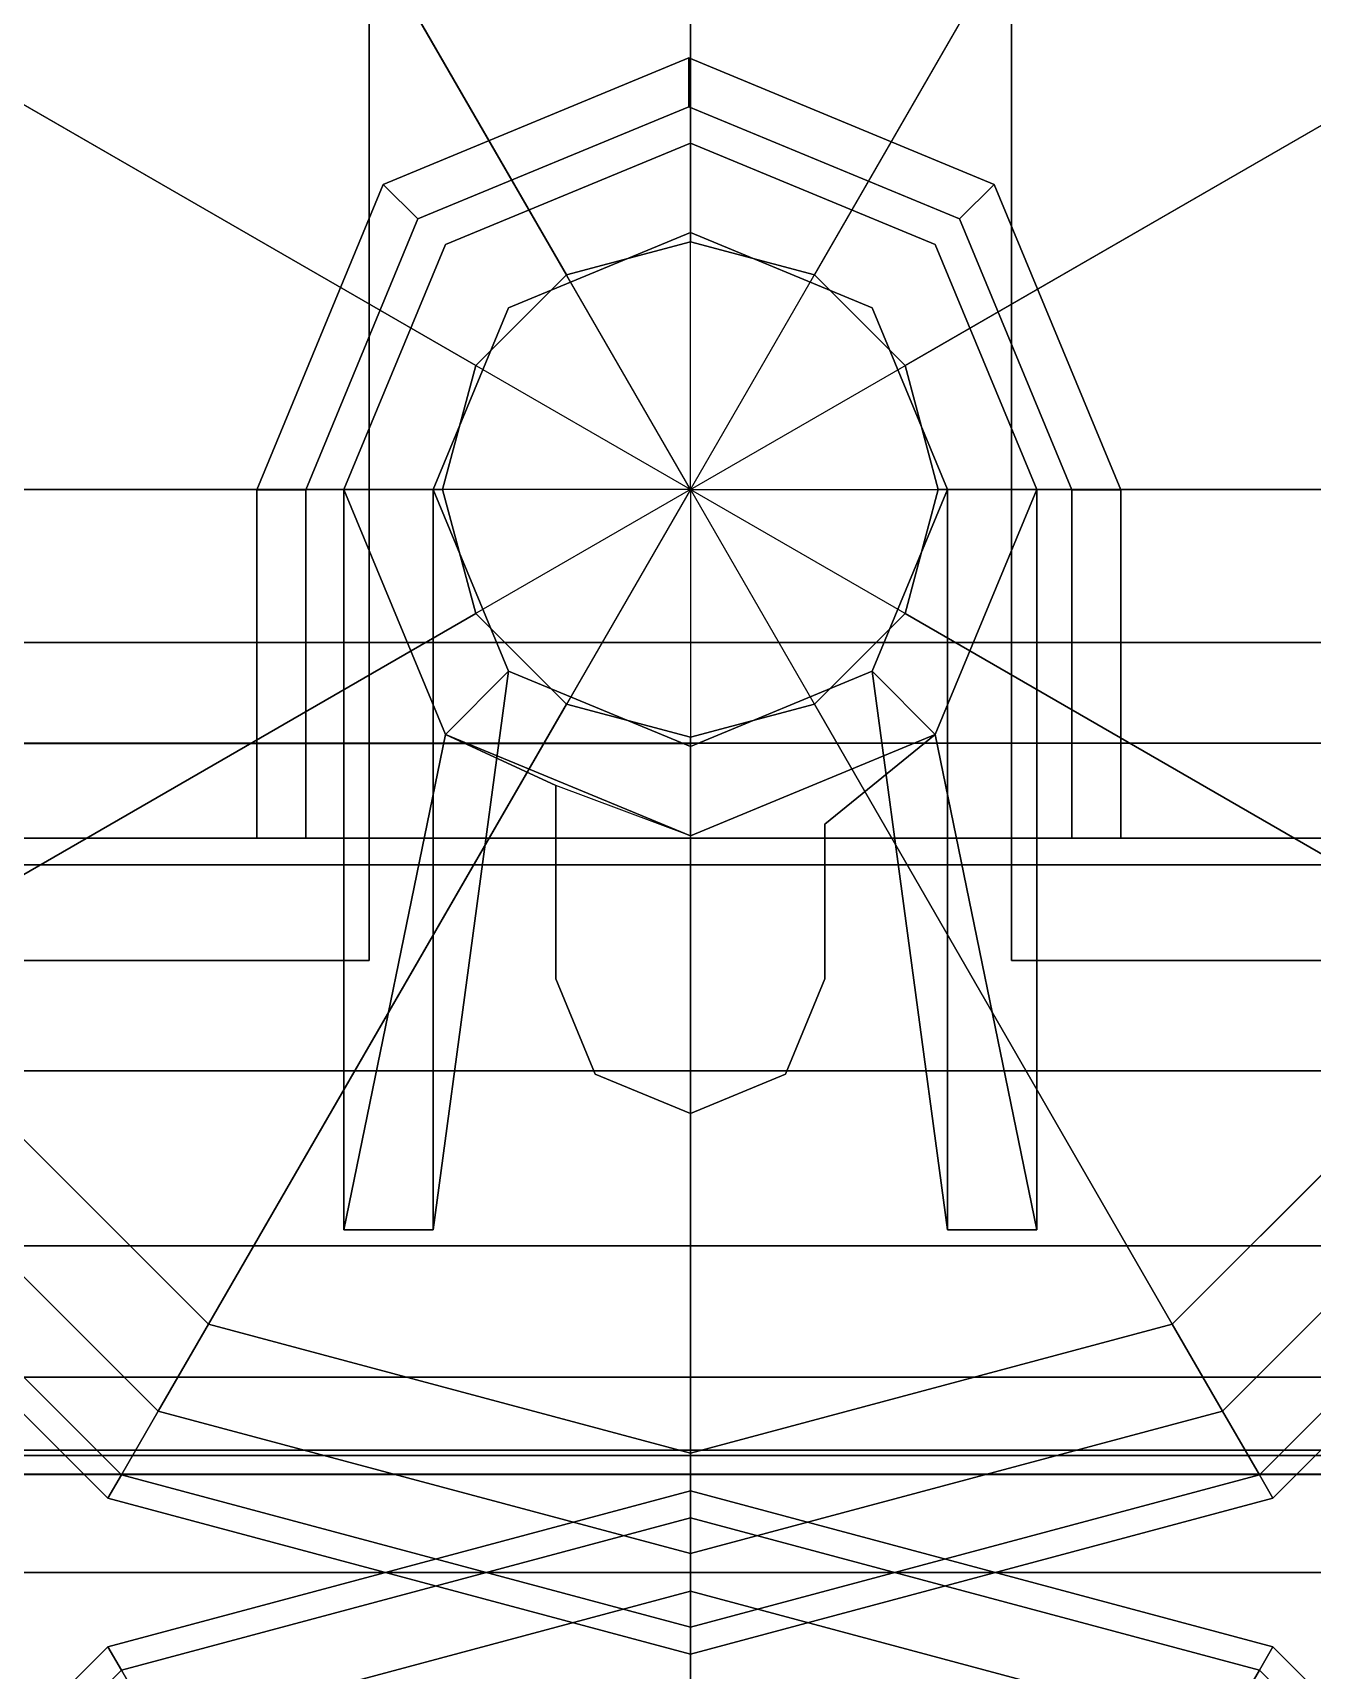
# Model space of a CAD drawing. Extents: x -170 to 1783, y -20 to 1205.
# Drawn here: x 170.378 to 171.424, y 807.182 to 808.521 of the extents above; entities that cross this region are included whole.
import ezdxf

# ---------------------------------------------------------------- set-up
doc = ezdxf.new("R2010")
doc.units = 0
doc.header["$LTSCALE"] = 96
doc.header["$MEASUREMENT"] = 0
for name, color, linetype in [('A-FURN-3-PANEL-GLIDE', 7, 'Continuous'), ('A-FURN-3-PANEL-GLIDE-HOUSING', 7, 'Continuous'), ('A-FURN-3-PANEL-RACE', 7, 'Continuous'), ('A-FURN-3-PANEL-SIDE1', 7, 'Continuous'), ('A-FURN-3-PANEL-TOPCAP', 7, 'Continuous'), ('A-FURN-3-PANEL-TRIM', 7, 'Continuous'), ('A-FURN-P-PNLS', 7, 'Continuous'), ('MAIN_PANEL', 7, 'Continuous')]:
    doc.layers.add(name, color=color, linetype=linetype)

# ---------------------------------------------------------------- blocks, each defined once
blk = doc.blocks.new('EC-EFN-456')
at = {"layer": 'A-FURN-3-PANEL-GLIDE', "color": 20, "linetype": 'Continuous'}
for points in [[(0.0798, 1.4649, 0.2464), (0.0608, 1.4759, 0.1642), (0.4091, 1.8242, 0.1642), (0.4201, 1.8052, 0.2464)], [(0.0608, 1.4759, 0.1642), (0.0798, 1.4649, 0.0821), (0.4201, 1.8052, 0.0821), (0.4091, 1.8242, 0.1642)], [(0.1319, 1.4348, 0.3065), (0.0798, 1.4649, 0.2464), (0.4201, 1.8052, 0.2464), (0.4502, 1.7531, 0.3065)], [(0.0798, 1.4649, 0.0821), (0.1319, 1.4348, 0.022), (0.4502, 1.7531, 0.022), (0.4201, 1.8052, 0.0821)], [(-0.0447, 1, 0.2464), (-0.0668, 1, 0.1642), (0.0608, 1.4759, 0.1642), (0.0798, 1.4649, 0.2464)], [(-0.0668, 1, 0.1642), (-0.0447, 1, 0.0821), (0.0798, 1.4649, 0.0821), (0.0608, 1.4759, 0.1642)], [(0.0154, 1, 0.3065), (-0.0447, 1, 0.2464), (0.0798, 1.4649, 0.2464), (0.1319, 1.4348, 0.3065)], [(-0.0447, 1, 0.0821), (0.0154, 1, 0.022), (0.1319, 1.4348, 0.022), (0.0798, 1.4649, 0.0821)], [(0.0975, 1, 0.3285), (0.0154, 1, 0.3065), (0.1319, 1.4348, 0.3065), (0.203, 1.3937, 0.3285)], [(0.0154, 1, 0.022), (0.0975, 1), (0.203, 1.3937), (0.1319, 1.4348, 0.022)], [(0.0798, 0.5351, 0.2464), (0.0608, 0.5241, 0.1642), (-0.0668, 1, 0.1642), (-0.0447, 1, 0.2464)], [(0.0608, 0.5241, 0.1642), (0.0798, 0.5351, 0.0821), (-0.0447, 1, 0.0821), (-0.0668, 1, 0.1642)], [(0.1319, 0.5652, 0.3065), (0.0798, 0.5351, 0.2464), (-0.0447, 1, 0.2464), (0.0154, 1, 0.3065)], [(0.0798, 0.5351, 0.0821), (0.1319, 0.5652, 0.022), (0.0154, 1, 0.022), (-0.0447, 1, 0.0821)], [(0.203, 0.6063, 0.3285), (0.1319, 0.5652, 0.3065), (0.0154, 1, 0.3065), (0.0975, 1, 0.3285)], [(0.1319, 0.5652, 0.022), (0.203, 0.6063), (0.0975, 1), (0.0154, 1, 0.022)], [(0.4502, 0.2469, 0.3065), (0.4201, 0.1948, 0.2464), (0.0798, 0.5351, 0.2464), (0.1319, 0.5652, 0.3065)], [(0.4201, 0.1948, 0.0821), (0.4502, 0.2469, 0.022), (0.1319, 0.5652, 0.022), (0.0798, 0.5351, 0.0821)], [(0.4201, 0.1948, 0.2464), (0.4091, 0.1758, 0.1642), (0.0608, 0.5241, 0.1642), (0.0798, 0.5351, 0.2464)], [(0.4091, 0.1758, 0.1642), (0.4201, 0.1948, 0.0821), (0.0798, 0.5351, 0.0821), (0.0608, 0.5241, 0.1642)]]:
    blk.add_3dface(points, dxfattribs=at)
at = {"layer": 'A-FURN-P-PNLS', "color": 60, "linetype": 'Continuous'}
blk.add_line((0, 0), (0, 2), dxfattribs=at)
blk = doc.blocks.new('EC-EFN-244')
at = {"layer": 'A-FURN-3-PANEL-GLIDE', "color": 20, "linetype": 'Continuous'}
for points in [[(23.5799, 1.8052, 0.2464), (23.5909, 1.8242, 0.1642), (23.9392, 1.4759, 0.1642), (23.9202, 1.4649, 0.2464)], [(23.5909, 1.8242, 0.1642), (23.5799, 1.8052, 0.0821), (23.9202, 1.4649, 0.0821), (23.9392, 1.4759, 0.1642)], [(23.5498, 1.7531, 0.3065), (23.5799, 1.8052, 0.2464), (23.9202, 1.4649, 0.2464), (23.8681, 1.4348, 0.3065)], [(23.5799, 1.8052, 0.0821), (23.5498, 1.7531, 0.022), (23.8681, 1.4348, 0.022), (23.9202, 1.4649, 0.0821)], [(23.0137, 1.1754, 0.3285), (22.7213, 1.682, 0.3285), (23.115, 1.7875, 0.3285), (23.115, 1.2025, 0.3285)], [(23.115, 1.2025, 0.3285), (23.115, 1.7875, 0.3285), (23.5088, 1.682, 0.3285), (23.2163, 1.1754, 0.3285)], [(23.5088, 1.682, 0.3285), (23.5498, 1.7531, 0.3065), (23.8681, 1.4348, 0.3065), (23.797, 1.3937, 0.3285)], [(23.5498, 1.7531, 0.022), (23.5088, 1.682), (23.797, 1.3937), (23.8681, 1.4348, 0.022)], [(22.9396, 1.1013, 0.3285), (22.433, 1.3937, 0.3285), (22.7213, 1.682, 0.3285), (23.0137, 1.1754, 0.3285)], [(23.2163, 1.1754, 0.3285), (23.5088, 1.682, 0.3285), (23.797, 1.3937, 0.3285), (23.2904, 1.1013, 0.3285)], [(23.9202, 1.4649, 0.2464), (23.9392, 1.4759, 0.1642), (24.0668, 1, 0.1642), (24.0447, 1, 0.2464)], [(23.9392, 1.4759, 0.1642), (23.9202, 1.4649, 0.0821), (24.0447, 1, 0.0821), (24.0668, 1, 0.1642)], [(23.8681, 1.4348, 0.3065), (23.9202, 1.4649, 0.2464), (24.0447, 1, 0.2464), (23.9846, 1, 0.3065)], [(23.9202, 1.4649, 0.0821), (23.8681, 1.4348, 0.022), (23.9846, 1, 0.022), (24.0447, 1, 0.0821)], [(23.797, 1.3937, 0.3285), (23.8681, 1.4348, 0.3065), (23.9846, 1, 0.3065), (23.9025, 1, 0.3285)], [(23.8681, 1.4348, 0.022), (23.797, 1.3937), (23.9025, 1), (23.9846, 1, 0.022)], [(22.9125, 1, 0.3285), (22.3275, 1, 0.3285), (22.433, 1.3937, 0.3285), (22.9396, 1.1013, 0.3285)], [(23.2904, 1.1013, 0.3285), (23.797, 1.3937, 0.3285), (23.9025, 1, 0.3285), (23.3175, 1, 0.3285)], [(23.0137, 1.1754, 3.5747), (23.0137, 1.1754, 0.3285), (23.115, 1.2025, 0.3285), (23.115, 1.2025, 3.5747)], [(23.115, 1.2025, 3.5747), (23.115, 1.2025, 0.3285), (23.2163, 1.1754, 0.3285), (23.2163, 1.1754, 3.5747)], [(22.9396, 1.1013, 3.5747), (22.9396, 1.1013, 0.3285), (23.0137, 1.1754, 0.3285), (23.0137, 1.1754, 3.5747)], [(23.2163, 1.1754, 3.5747), (23.2163, 1.1754, 0.3285), (23.2904, 1.1013, 0.3285), (23.2904, 1.1013, 3.5747)], [(22.9125, 1, 3.5747), (22.9125, 1, 0.3285), (22.9396, 1.1013, 0.3285), (22.9396, 1.1013, 3.5747)], [(23.2904, 1.1013, 3.5747), (23.2904, 1.1013, 0.3285), (23.3175, 1, 0.3285), (23.3175, 1, 3.5747)], [(22.9396, 0.8988, 0.3285), (22.433, 0.6063, 0.3285), (22.3275, 1, 0.3285), (22.9125, 1, 0.3285)], [(22.9396, 0.8988, 3.5747), (22.9396, 0.8988, 0.3285), (22.9125, 1, 0.3285), (22.9125, 1, 3.5747)], [(23.3175, 1, 3.5747), (23.3175, 1, 0.3285), (23.2904, 0.8988, 0.3285), (23.2904, 0.8988, 3.5747)], [(23.3175, 1, 0.3285), (23.9025, 1, 0.3285), (23.797, 0.6063, 0.3285), (23.2904, 0.8988, 0.3285)], [(23.9025, 1, 0.3285), (23.9846, 1, 0.3065), (23.8681, 0.5652, 0.3065), (23.797, 0.6063, 0.3285)], [(23.9846, 1, 0.022), (23.9025, 1), (23.797, 0.6063), (23.8681, 0.5652, 0.022)], [(23.9846, 1, 0.3065), (24.0447, 1, 0.2464), (23.9202, 0.5351, 0.2464), (23.8681, 0.5652, 0.3065)], [(24.0447, 1, 0.0821), (23.9846, 1, 0.022), (23.8681, 0.5652, 0.022), (23.9202, 0.5351, 0.0821)], [(24.0447, 1, 0.2464), (24.0668, 1, 0.1642), (23.9392, 0.5241, 0.1642), (23.9202, 0.5351, 0.2464)], [(24.0668, 1, 0.1642), (24.0447, 1, 0.0821), (23.9202, 0.5351, 0.0821), (23.9392, 0.5241, 0.1642)], [(23.0137, 0.8246, 0.3285), (22.7213, 0.318, 0.3285), (22.433, 0.6063, 0.3285), (22.9396, 0.8988, 0.3285)], [(23.0137, 0.8246, 3.5747), (23.0137, 0.8246, 0.3285), (22.9396, 0.8988, 0.3285), (22.9396, 0.8988, 3.5747)], [(23.2904, 0.8988, 3.5747), (23.2904, 0.8988, 0.3285), (23.2163, 0.8246, 0.3285), (23.2163, 0.8246, 3.5747)], [(23.2904, 0.8988, 0.3285), (23.797, 0.6063, 0.3285), (23.5088, 0.318, 0.3285), (23.2163, 0.8246, 0.3285)], [(23.115, 0.7975, 0.3285), (23.115, 0.2125, 0.3285), (22.7213, 0.318, 0.3285), (23.0137, 0.8246, 0.3285)], [(23.115, 0.7975, 3.5747), (23.115, 0.7975, 0.3285), (23.0137, 0.8246, 0.3285), (23.0137, 0.8246, 3.5747)], [(23.2163, 0.8246, 3.5747), (23.2163, 0.8246, 0.3285), (23.115, 0.7975, 0.3285), (23.115, 0.7975, 3.5747)], [(23.2163, 0.8246, 0.3285), (23.5088, 0.318, 0.3285), (23.115, 0.2125, 0.3285), (23.115, 0.7975, 0.3285)], [(23.797, 0.6063, 0.3285), (23.8681, 0.5652, 0.3065), (23.5498, 0.2469, 0.3065), (23.5088, 0.318, 0.3285)], [(23.8681, 0.5652, 0.022), (23.797, 0.6063), (23.5088, 0.318), (23.5498, 0.2469, 0.022)], [(23.8681, 0.5652, 0.3065), (23.9202, 0.5351, 0.2464), (23.5799, 0.1948, 0.2464), (23.5498, 0.2469, 0.3065)], [(23.9202, 0.5351, 0.0821), (23.8681, 0.5652, 0.022), (23.5498, 0.2469, 0.022), (23.5799, 0.1948, 0.0821)], [(23.9202, 0.5351, 0.2464), (23.9392, 0.5241, 0.1642), (23.5909, 0.1758, 0.1642), (23.5799, 0.1948, 0.2464)], [(23.9392, 0.5241, 0.1642), (23.9202, 0.5351, 0.0821), (23.5799, 0.1948, 0.0821), (23.5909, 0.1758, 0.1642)]]:
    blk.add_3dface(points, dxfattribs=at)
at = {"layer": 'A-FURN-3-PANEL-GLIDE', "color": 20, "linetype": 'Continuous', "invisible_edges": 12}
for points in [[(23.115, 1), (23.115, 1.7875), (22.7213, 1.682)], [(23.115, 1), (23.5088, 1.682), (23.115, 1.7875)], [(23.115, 1), (22.7213, 1.682), (22.433, 1.3937)], [(23.115, 1), (23.797, 1.3937), (23.5088, 1.682)], [(23.115, 1), (22.433, 1.3937), (22.3275, 1)], [(23.115, 1), (23.9025, 1), (23.797, 1.3937)], [(23.115, 1), (22.3275, 1), (22.433, 0.6063)], [(23.115, 1), (22.433, 0.6063), (22.7213, 0.318)], [(23.115, 1), (22.7213, 0.318), (23.115, 0.2125)], [(23.115, 1), (23.115, 0.2125), (23.5088, 0.318)], [(23.115, 1), (23.5088, 0.318), (23.797, 0.6063)], [(23.115, 1), (23.797, 0.6063), (23.9025, 1)]]:
    blk.add_3dface(points, dxfattribs=at)
at = {"layer": 'A-FURN-3-PANEL-GLIDE-HOUSING', "color": 40, "linetype": 'Continuous'}
for points in [[(23.1152, 1.3517, 3.6147), (22.8656, 1.2483, 3.6147), (22.8656, 1.2483, 4.1997), (23.1152, 1.3517, 4.1997)], [(23.1152, 1.3517, 4.1997), (22.8656, 1.2483, 4.1997), (22.8939, 1.22, 4.2397), (23.1152, 1.3117, 4.2397)], [(23.1152, 1.3117, 3.5747), (22.8939, 1.22, 3.5747), (22.8656, 1.2483, 3.6147), (23.1152, 1.3517, 3.6147)], [(23.1152, 1.3517, 4.1997), (23.1152, 1.3117, 4.2397), (23.4, 1.3117, 4.2397), (23.4, 1.3517, 4.1997)], [(23.1152, 1.3517, 4.1997), (23.4, 1.3517, 4.1997), (23.4, 1.3517, 3.6147), (23.1152, 1.3517, 3.6147)], [(23.1152, 1.3117, 3.5747), (23.1152, 1.3517, 3.6147), (23.4, 1.3517, 3.6147), (23.4, 1.3117, 3.5747)], [(23.115, 1.283, 3.5747), (22.9149, 1.2001, 3.5747), (22.9149, 1.2001, 1.7347), (23.115, 1.283, 1.7347)], [(23.3151, 1.2001, 2.2447), (23.72, 1.283, 3.3867), (23.72, 1.283, 3.5747), (23.115, 1.283, 3.5747)], [(23.3151, 1.2001, 2.2447), (23.115, 1.283, 3.5747), (23.115, 1.283, 1.7347), (23.3151, 1.2001, 1.7347)], [(23.72, 1.21, 3.3867), (23.72, 1.283, 3.3867), (23.3151, 1.2001, 2.2447), (23.2635, 1.1485, 2.2447)], [(23.72, 1.21, 3.3867), (23.72, 1.21, 3.5747), (23.72, 1.283, 3.5747), (23.72, 1.283, 3.3867)], [(22.8656, 1.2483, 3.6147), (22.7622, 0.9987, 3.6147), (22.7622, 0.9987, 4.1997), (22.8656, 1.2483, 4.1997)], [(22.8656, 1.2483, 4.1997), (22.7622, 0.9987, 4.1997), (22.8022, 0.9987, 4.2397), (22.8939, 1.22, 4.2397)], [(22.8939, 1.22, 3.5747), (22.8022, 0.9987, 3.5747), (22.7622, 0.9987, 3.6147), (22.8656, 1.2483, 3.6147)], [(23.115, 1.21, 1.7347), (22.9665, 1.1485, 1.7347), (22.9665, 1.1485, 3.5747), (23.115, 1.21, 3.5747)], [(23.115, 1.21, 3.5747), (23.72, 1.21, 3.5747), (23.72, 1.21, 3.3867), (23.2635, 1.1485, 2.2447)], [(23.2635, 1.1485, 1.7347), (23.115, 1.21, 1.7347), (23.115, 1.21, 3.5747), (23.2635, 1.1485, 2.2447)], [(22.9149, 1.2001, 3.5747), (22.832, 1, 3.5747), (22.832, 1, 1.7347), (22.9149, 1.2001, 1.7347)], [(23.3151, 1.2001, 1.7347), (23.3884, 1.11, 1.7347), (23.3884, 1.11, 2.2447), (23.3151, 1.2001, 2.2447)], [(23.398, 1, 1.7347), (23.3151, 1.2001, 1.7347), (23.3151, 1.2001, 2.2447), (23.398, 1, 2.2447)], [(22.9665, 1.1485, 1.7347), (22.905, 1, 1.7347), (22.905, 1, 3.5747), (22.9665, 1.1485, 3.5747)], [(23.325, 1, 1.7347), (23.2635, 1.1485, 1.7347), (23.2635, 1.1485, 2.2447), (23.325, 1, 2.2447)], [(23.3884, 1.11, 2.2447), (23.3884, 1.11, 1.7347), (23.515, 1.11, 1.7347), (23.515, 1.11, 2.2447)], [(23.5928, 1.0778, 2.2447), (23.515, 1.11, 2.2447), (23.515, 1.11, 1.7347), (23.5928, 1.0778, 1.7347)], [(23.625, 1, 2.2447), (23.5928, 1.0778, 2.2447), (23.5928, 1.0778, 1.7347), (23.625, 1, 1.7347)], [(22.7622, 0.9987, 3.6147), (22.8656, 0.7491, 3.6147), (22.8656, 0.7491, 4.1997), (22.7622, 0.9987, 4.1997)], [(22.7622, 0.9987, 4.1997), (22.8656, 0.7491, 4.1997), (22.8939, 0.7773, 4.2397), (22.8022, 0.9987, 4.2397)], [(22.8022, 0.9987, 3.5747), (22.8939, 0.7773, 3.5747), (22.8656, 0.7491, 3.6147), (22.7622, 0.9987, 3.6147)], [(22.832, 1, 3.5747), (22.9149, 0.7999, 3.5747), (22.9149, 0.7999, 1.7347), (22.832, 1, 1.7347)], [(22.905, 1, 1.7347), (22.9665, 0.8515, 1.7347), (22.9665, 0.8515, 3.5747), (22.905, 1, 3.5747)], [(23.2635, 0.8515, 1.7347), (23.325, 1, 1.7347), (23.325, 1, 2.2447), (23.2635, 0.8515, 2.2447)], [(23.3151, 0.7999, 1.7347), (23.398, 1, 1.7347), (23.398, 1, 2.2447), (23.3151, 0.7999, 2.2447)], [(23.3151, 0.7999, 2.2447), (23.398, 1, 2.2447), (23.3568, 0.89, 2.2447)], [(23.5928, 0.9222, 2.2447), (23.625, 1, 2.2447), (23.625, 1, 1.7347), (23.5928, 0.9222, 1.7347)], [(23.515, 0.89, 2.2447), (23.5928, 0.9222, 2.2447), (23.5928, 0.9222, 1.7347), (23.515, 0.89, 1.7347)], [(23.3568, 0.89, 1.7347), (23.3151, 0.7999, 1.7347), (23.3151, 0.7999, 2.2447), (23.3568, 0.89, 2.2447)], [(23.515, 0.89, 1.7347), (23.3568, 0.89, 1.7347), (23.3568, 0.89, 2.2447), (23.515, 0.89, 2.2447)], [(22.9665, 0.8515, 1.7347), (23.115, 0.79, 1.7347), (23.115, 0.79, 3.5747), (22.9665, 0.8515, 3.5747)], [(23.72, 0.79, 3.3867), (23.72, 0.79, 3.5747), (23.115, 0.79, 3.5747), (23.2635, 0.8515, 2.2447)], [(23.115, 0.79, 1.7347), (23.2635, 0.8515, 1.7347), (23.2635, 0.8515, 2.2447), (23.115, 0.79, 3.5747)], [(23.72, 0.717, 3.3867), (23.72, 0.79, 3.3867), (23.2635, 0.8515, 2.2447), (23.3151, 0.7999, 2.2447)], [(22.9149, 0.7999, 3.5747), (23.115, 0.717, 3.5747), (23.115, 0.717, 1.7347), (22.9149, 0.7999, 1.7347)], [(23.3151, 0.7999, 2.2447), (23.115, 0.717, 3.5747), (23.72, 0.717, 3.5747), (23.72, 0.717, 3.3867)], [(23.115, 0.717, 3.5747), (23.3151, 0.7999, 2.2447), (23.3151, 0.7999, 1.7347), (23.115, 0.717, 1.7347)], [(23.72, 0.79, 3.5747), (23.72, 0.79, 3.3867), (23.72, 0.717, 3.3867), (23.72, 0.717, 3.5747)], [(22.8656, 0.7491, 4.1997), (23.1152, 0.6457, 4.1997), (23.1152, 0.6857, 4.2397), (22.8939, 0.7773, 4.2397)], [(22.8939, 0.7773, 3.5747), (23.1152, 0.6857, 3.5747), (23.1152, 0.6457, 3.6147), (22.8656, 0.7491, 3.6147)], [(22.8656, 0.7491, 3.6147), (23.1152, 0.6457, 3.6147), (23.1152, 0.6457, 4.1997), (22.8656, 0.7491, 4.1997)], [(23.4, 0.6457, 4.1997), (23.4, 0.6857, 4.2397), (23.1152, 0.6857, 4.2397), (23.1152, 0.6457, 4.1997)], [(23.4, 0.6857, 3.5747), (23.4, 0.6457, 3.6147), (23.1152, 0.6457, 3.6147), (23.1152, 0.6857, 3.5747)], [(23.4, 0.6457, 3.6147), (23.4, 0.6457, 4.1997), (23.1152, 0.6457, 4.1997), (23.1152, 0.6457, 3.6147)]]:
    blk.add_3dface(points, dxfattribs=at)
for points, invisible_edges in [([(22.8939, 1.22, 4.2397), (22.8939, 0.7773, 4.2397), (23.1152, 0.6857, 4.2397), (23.1152, 1.3117, 4.2397)], 5), ([(23.1152, 1.3117, 3.5747), (23.115, 1.283, 3.5747), (22.9149, 1.2001, 3.5747), (22.8939, 1.22, 3.5747)], 5), ([(23.4, 1.3117, 3.5747), (23.3998, 1.283, 3.5747), (23.115, 1.283, 3.5747), (23.1152, 1.3117, 3.5747)], 4), ([(23.4, 1.3117, 4.2397), (23.1152, 1.3117, 4.2397), (23.1152, 0.6857, 4.2397), (23.4, 0.6857, 4.2397)], 2), ([(23.115, 1.283, 1.7347), (22.9149, 1.2001, 1.7347), (22.9665, 1.1485, 1.7347), (23.115, 1.21, 1.7347)], 10), ([(23.115, 1.283, 3.5747), (23.115, 1.21, 3.5747), (22.9665, 1.1485, 3.5747), (22.9149, 1.2001, 3.5747)], 5), ([(23.3151, 1.2001, 1.7347), (23.115, 1.283, 1.7347), (23.115, 1.21, 1.7347), (23.2635, 1.1485, 1.7347)], 10), ([(23.72, 1.283, 3.5747), (23.72, 1.21, 3.5747), (23.115, 1.21, 3.5747), (23.115, 1.283, 3.5747)], 4), ([(22.8939, 1.22, 3.5747), (22.9149, 1.2001, 3.5747), (22.832, 1, 3.5747), (22.8022, 0.9987, 3.5747)], 5), ([(22.8022, 0.9987, 4.2397), (22.8939, 0.7773, 4.2397), (22.8939, 1.22, 4.2397)], 2), ([(22.9149, 1.2001, 1.7347), (22.832, 1, 1.7347), (22.905, 1, 1.7347), (22.9665, 1.1485, 1.7347)], 10), ([(22.9149, 1.2001, 3.5747), (22.9665, 1.1485, 3.5747), (22.905, 1, 3.5747), (22.832, 1, 3.5747)], 5), ([(23.325, 1, 1.7347), (23.398, 1, 1.7347), (23.3151, 1.2001, 1.7347), (23.2635, 1.1485, 1.7347)], 5), ([(23.398, 1, 2.2447), (23.325, 1, 2.2447), (23.2635, 1.1485, 2.2447), (23.3151, 1.2001, 2.2447)], 9), ([(23.398, 1, 1.7347), (23.3884, 1.11, 1.7347), (23.3151, 1.2001, 1.7347)], 1), ([(23.398, 1, 2.2447), (23.3151, 1.2001, 2.2447), (23.3884, 1.11, 2.2447)], 13), ([(23.398, 1, 1.7347), (23.515, 1.11, 1.7347), (23.3884, 1.11, 1.7347)], 13), ([(23.398, 1, 2.2447), (23.3884, 1.11, 2.2447), (23.515, 1.11, 2.2447)], 13), ([(23.398, 1, 1.7347), (23.515, 0.89, 1.7347), (23.515, 1.11, 1.7347)], 15), ([(23.398, 1, 2.2447), (23.515, 1.11, 2.2447), (23.515, 0.89, 2.2447)], 15), ([(23.515, 0.89, 1.7347), (23.5928, 0.9222, 1.7347), (23.5928, 1.0778, 1.7347), (23.515, 1.11, 1.7347)], 10), ([(23.515, 0.89, 2.2447), (23.515, 1.11, 2.2447), (23.5928, 1.0778, 2.2447), (23.5928, 0.9222, 2.2447)], 5), ([(23.5928, 0.9222, 2.2447), (23.5928, 1.0778, 2.2447), (23.625, 1, 2.2447)], 1), ([(23.5928, 0.9222, 1.7347), (23.625, 1, 1.7347), (23.5928, 1.0778, 1.7347)], 12), ([(22.8022, 0.9987, 3.5747), (22.832, 1, 3.5747), (22.9149, 0.7999, 3.5747), (22.8939, 0.7773, 3.5747)], 5), ([(22.905, 1, 1.7347), (22.832, 1, 1.7347), (22.9149, 0.7999, 1.7347), (22.9665, 0.8515, 1.7347)], 5), ([(22.9149, 0.7999, 3.5747), (22.832, 1, 3.5747), (22.905, 1, 3.5747), (22.9665, 0.8515, 3.5747)], 10), ([(23.2635, 0.8515, 1.7347), (23.3151, 0.7999, 1.7347), (23.398, 1, 1.7347), (23.325, 1, 1.7347)], 5), ([(23.3151, 0.7999, 2.2447), (23.2635, 0.8515, 2.2447), (23.325, 1, 2.2447), (23.398, 1, 2.2447)], 12), ([(23.3151, 0.7999, 1.7347), (23.3568, 0.89, 1.7347), (23.398, 1, 1.7347)], 2), ([(23.515, 0.89, 1.7347), (23.398, 1, 1.7347), (23.3568, 0.89, 1.7347)], 3), ([(23.515, 0.89, 2.2447), (23.3568, 0.89, 2.2447), (23.398, 1, 2.2447)], 14), ([(22.9665, 0.8515, 1.7347), (22.9149, 0.7999, 1.7347), (23.115, 0.717, 1.7347), (23.115, 0.79, 1.7347)], 5), ([(23.115, 0.79, 3.5747), (23.115, 0.717, 3.5747), (22.9149, 0.7999, 3.5747), (22.9665, 0.8515, 3.5747)], 5), ([(23.115, 0.79, 1.7347), (23.115, 0.717, 1.7347), (23.3151, 0.7999, 1.7347), (23.2635, 0.8515, 1.7347)], 5), ([(22.8939, 0.7773, 3.5747), (22.9149, 0.7999, 3.5747), (23.115, 0.717, 3.5747), (23.1152, 0.6857, 3.5747)], 5), ([(23.72, 0.79, 3.5747), (23.72, 0.717, 3.5747), (23.115, 0.717, 3.5747), (23.115, 0.79, 3.5747)], 4), ([(23.3998, 0.717, 3.5747), (23.4, 0.6857, 3.5747), (23.1152, 0.6857, 3.5747), (23.115, 0.717, 3.5747)], 4)]:
    blk.add_3dface(points, dxfattribs=dict(at, invisible_edges=invisible_edges))
at = {"layer": 'A-FURN-3-PANEL-RACE', "color": 40, "linetype": 'Continuous'}
for points, invisible_edges in [([(23.5, 1.2625, 0.3963), (23.5, 1.5745, 0.3963), (0.5, 1.5745, 0.3963), (21.902, 1.2625, 0.3963)], 6), ([(23.5, 1.2625, 0.4563), (21.902, 1.2625, 0.4563), (0.5, 1.5745, 0.4563), (23.5, 1.5745, 0.4563)], 6), ([(0.5, 0.7375, 0.4563), (2.098, 0.7375, 0.4563), (23.5, 0.4255, 0.4563), (0.5, 0.4255, 0.4563)], 6), ([(0.5, 0.7375, 0.3963), (0.5, 0.4255, 0.3963), (23.5, 0.4255, 0.3963), (2.098, 0.7375, 0.3963)], 6), ([(21.902, 0.7375, 0.4563), (23.5, 0.7375, 0.4563), (23.5, 0.4255, 0.4563), (2.098, 0.7375, 0.4563)], 12), ([(21.902, 0.7375, 0.3963), (2.098, 0.7375, 0.3963), (23.5, 0.4255, 0.3963), (23.5, 0.7375, 0.3963)], 3)]:
    blk.add_3dface(points, dxfattribs=dict(at, invisible_edges=invisible_edges))
for points in [[(23.5, 1.2625, 0.3963), (23.5, 1.2625, 0.4563), (23.5, 1.5745, 0.4563), (23.5, 1.5745, 0.3963)], [(23.5, 1.2625, 0.4563), (23.5, 1.2625, 0.3963), (21.902, 1.2625, 0.3963), (21.902, 1.2625, 0.4563)], [(23.5, 0.7375, 0.4563), (21.902, 0.7375, 0.4563), (21.902, 0.7375, 0.3963), (23.5, 0.7375, 0.3963)], [(23.5, 0.7375, 0.3963), (23.5, 0.4255, 0.3963), (23.5, 0.4255, 0.4563), (23.5, 0.7375, 0.4563)]]:
    blk.add_3dface(points, dxfattribs=at)
at = {"layer": 'A-FURN-3-PANEL-SIDE1', "color": 7, "linetype": 'Continuous'}
for points in [[(23.3224, 1.955, 43.7401), (23.3228, 0.045, 43.7401), (0.6776, 0.045, 43.7401), (0.6776, 1.955, 43.7401)], [(23.3224, 0.045, 4.2397), (23.3224, 1.955, 4.2397), (0.6776, 1.955, 4.2397), (0.6776, 0.045, 4.2397)], [(23.3228, 0.045, 43.7401), (23.3224, 1.955, 43.7401), (23.3224, 1.955, 4.2397), (23.3224, 0.045, 4.2397)]]:
    blk.add_3dface(points, dxfattribs=at)
at = {"layer": 'A-FURN-3-PANEL-TOPCAP', "color": 60, "linetype": 'Continuous'}
for points, invisible_edges in [([(23.324, 2.02, 43.635), (23.324, -0.02, 43.635), (23.606, -0.02, 43.635), (23.606, 2.02, 43.635)], 5), ([(23.606, 2.02, 43.635), (23.606, -0.02, 43.635), (23.6259, 0, 43.635), (23.6259, 2, 43.635)], 5), ([(23.711, 2, 43.635), (23.711, 0, 43.635), (23.731, -0.02, 43.635), (23.731, 2.02, 43.635)], 5), ([(23.856, -0.02, 43.635), (23.856, 2.02, 43.635), (23.731, 2.02, 43.635), (23.731, -0.02, 43.635)], 5), ([(23.8715, 2.0047, 43.635), (23.856, 2.02, 43.635), (23.856, -0.02, 43.635), (23.8715, -0.0047, 43.635)], 10), ([(23.711, 0, 43.635), (23.711, 2, 43.635), (23.6259, 2, 43.635), (23.6259, 0, 43.635)], 5), ([(23.8715, -0.0047, 43.635), (23.8871, 0.0106, 43.635), (23.8871, 1.9894, 43.635), (23.8715, 2.0047, 43.635)], 10), ([(23.9035, 1.9727, 43.635), (23.8871, 1.9894, 43.635), (23.8871, 0.0106, 43.635), (23.9035, 0.0273, 43.635)], 10), ([(23.9035, 0.0273, 43.635), (23.92, 0.044, 43.635), (23.92, 1.956, 43.635), (23.9035, 1.9727, 43.635)], 8)]:
    blk.add_3dface(points, dxfattribs=dict(at, invisible_edges=invisible_edges))
for points in [[(0.76, 0.044, 44.35), (0.76, 1.956, 44.35), (23.24, 1.956, 44.35), (23.24, 0.044, 44.35)], [(23.4216, 0.044, 44.3252), (23.24, 0.044, 44.35), (23.24, 1.956, 44.35), (23.4216, 1.956, 44.3252)], [(23.5901, 0.044, 44.2528), (23.4216, 0.044, 44.3252), (23.4216, 1.956, 44.3252), (23.5901, 1.956, 44.2528)], [(23.7332, 0.044, 44.1382), (23.5901, 0.044, 44.2528), (23.5901, 1.956, 44.2528), (23.7332, 1.956, 44.1382)], [(23.8405, 0.044, 43.9895), (23.7332, 0.044, 44.1382), (23.7332, 1.956, 44.1382), (23.8405, 1.956, 43.9895)], [(23.9043, 0.044, 43.8177), (23.8405, 0.044, 43.9895), (23.8405, 1.956, 43.9895), (23.9043, 1.956, 43.8177)], [(23.92, 0.044, 43.635), (23.9043, 0.044, 43.8177), (23.9043, 1.956, 43.8177), (23.92, 1.956, 43.635)]]:
    blk.add_3dface(points, dxfattribs=at)
at = {"layer": 'A-FURN-3-PANEL-TRIM', "color": 60, "linetype": 'Continuous'}
for points in [[(23.4, 0.3185, 3.5747), (23.4, 2.1348, 3.5747), (23.4, 2.1348, 4.2397), (23.4, 0.3185, 4.2397)], [(23.9, 1.6815, 4.2397), (23.9, 1.6815, 3.5747), (23.9, 0.3185, 3.5747), (23.9, 0.3185, 4.2397)], [(23.9198, 1.6527, 43.635), (23.9198, 1.6527, 4.2397), (23.9198, 0.3473, 4.2397), (23.9198, 0.3473, 43.635)]]:
    blk.add_3dface(points, dxfattribs=at)
for points, invisible_edges in [([(23.4, 2.1348, 3.5747), (23.4, 0.3185, 3.5747), (23.9, 0.3185, 3.5747), (23.9, 1.6815, 3.5747)], 10), ([(23.4, 2.1348, 4.2397), (23.9, 1.6815, 4.2397), (23.9, 0.3185, 4.2397), (23.4, 0.3185, 4.2397)], 5), ([(23.605, -0.0328, 43.635), (23.3224, -0.0328, 43.635), (23.3224, 2.0328, 43.635), (23.605, 2.0328, 43.635)], 8), ([(23.8543, 1.6527, 43.635), (23.9198, 1.6527, 43.635), (23.9198, 0.3473, 43.635), (23.8543, 0.3473, 43.635)], 8), ([(23.7299, 0.3574, 43.635), (23.605, 0.3574, 43.635), (23.605, 1.6426, 43.635), (23.7299, 1.6426, 43.635)], 10), ([(23.8543, 0.3782, 43.635), (23.7845, 0.3782, 43.635), (23.7845, 1.6218, 43.635), (23.8543, 1.6218, 43.635)], 10)]:
    blk.add_3dface(points, dxfattribs=dict(at, invisible_edges=invisible_edges))
at = {"layer": 'A-FURN-P-PNLS', "color": 60, "linetype": 'Continuous'}
blk.add_line((24, 2), (24, 0), dxfattribs=at)

msp = doc.modelspace()

# ---------------------------------------------------------------- block references
at = {"layer": 'MAIN_PANEL', "color": 47, "linetype": 'Continuous', "rotation": 270}
for name, p in [('EC-EFN-244', (169.91551, 831.26241)), ('EC-EFN-456', (169.91551, 807.26241))]:
    msp.add_blockref(name, p, dxfattribs=at)

doc.saveas('drawing.dxf')
